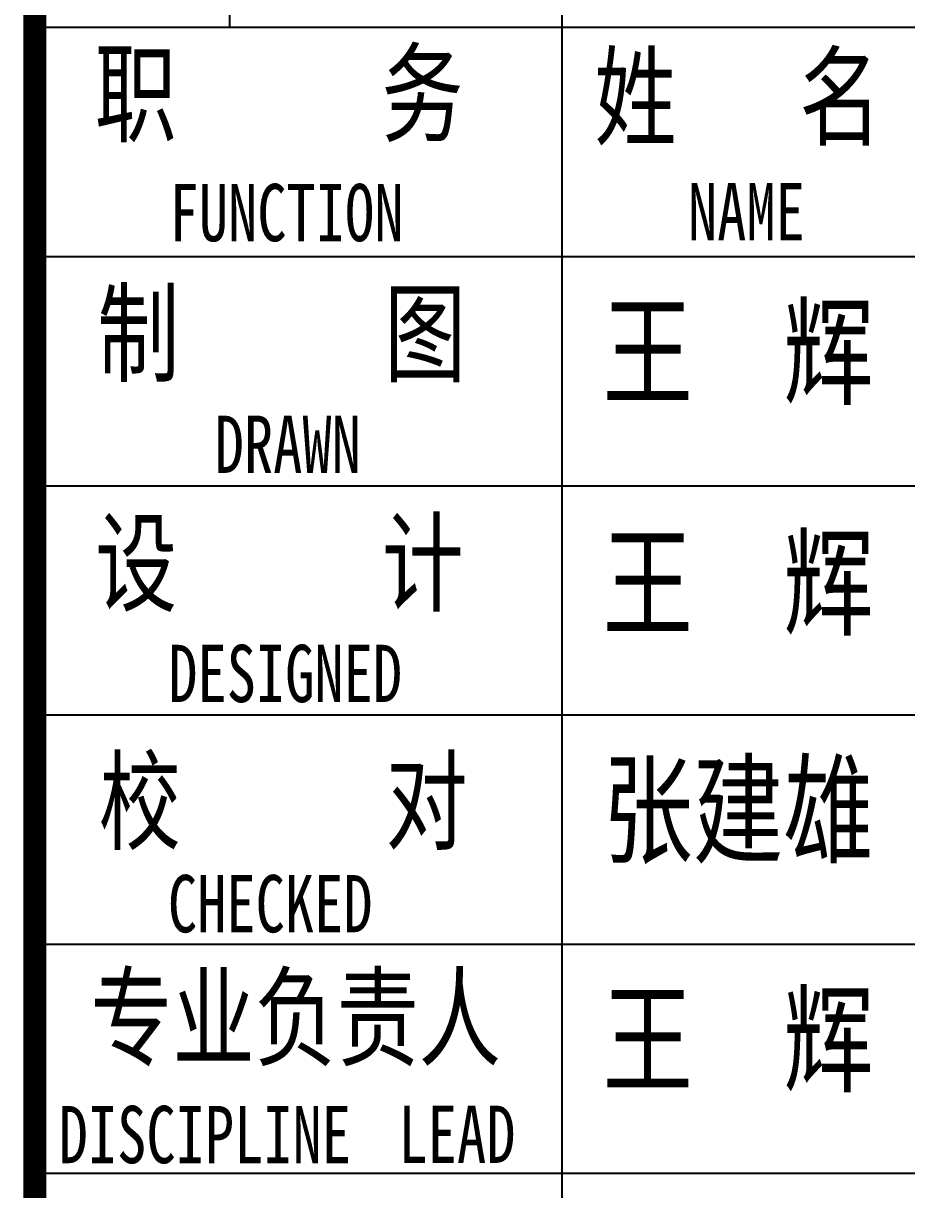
# Model space of a CAD drawing. Extents: x 126592 to 186958, y 280170 to 492839.
# Drawn here: x 179108 to 182962, y 338099 to 343187 of the extents above; entities that cross this region are included whole.
import ezdxf

# ---------------------------------------------------------------- set-up
doc = ezdxf.new("R2010")
doc.units = 0
doc.header["$LTSCALE"] = 1000
doc.header["$MEASUREMENT"] = 0
doc.layers.add('TK', color=126, linetype='Continuous')
doc.styles.add('-宋体', font='', dxfattribs={"width": 0.8})
doc.styles.get('-宋体').set_extended_font_data('SimSun')

# ---------------------------------------------------------------- blocks, each defined once
blk = doc.blocks.new('gfdyrte')
at = {"layer": 'TK'}
for p, q in [((378607.5, -136965), (378607.5, -76965)), ((379883.2, -106964.4), (379883.2, -102464.4)), ((382057.5, -102464.4), (382057.5, -120464.4)), ((378607.5, -106964.4), (388807.5, -106964.4)), ((378607.5, -108464.4), (388807.5, -108464.4)), ((378607.5, -109964.4), (388807.5, -109964.4)), ((378607.5, -111464.4), (388807.5, -111464.4)), ((378607.5, -112964.4), (388807.5, -112964.4)), ((378607.5, -114464.4), (388807.5, -114464.4))]:
    blk.add_line(p, q, dxfattribs=at)
at = {"layer": 'TK', "const_width": 150}
blk.add_lwpolyline([(378607.5, -76965), (388807.5, -76965), (388807.5, -136964.4), (378607.5, -136964.4)], close=True, dxfattribs=at)
at = {"layer": 'TK', "style": '-宋体', "width": 0.75}
for s, height, p in [('职     务', 525, (378999, -107659.5)), ('姓   名', 525, (382270, -107682.4)), ('FUNCTION', 375, (379489.6, -108364.3)), ('NAME', 375, (382881.6, -108358.6)), ('制     图', 525, (379017.4, -109229.7)), ('王  辉', 578.59, (382322.7, -109375.1)), ('DRAWN', 375, (379784.9, -109880.7)), ('设     计', 525, (379002, -110731)), ('王  辉', 578.59, (382322.7, -110886.8)), ('DESIGNED', 375, (379480.7, -111380.5)), ('校     对', 525, (379026.2, -112291.1)), ('张建雄 ', 578.59, (382322.7, -112375.1)), ('CHECKED', 375, (379478.5, -112887.1)), ('专业负责人', 525, (378972, -113706)), ('王  辉', 578.59, (382322.7, -113875.1)), ('DISCIPLINE', 375, (378763.7, -114398.1)), ('LEAD', 375, (380987.7, -114395.9))]:
    blk.add_text(s, height=height, dxfattribs=at).set_placement(p)

msp = doc.modelspace()

# ---------------------------------------------------------------- block references
at = {"xscale": 0.6666666666278616, "yscale": 0.6666666666860692, "zscale": 0.6666666666569654}
msp.add_blockref('gfdyrte', (-73247.1, 414479.6), dxfattribs=at)

doc.saveas('drawing.dxf')
